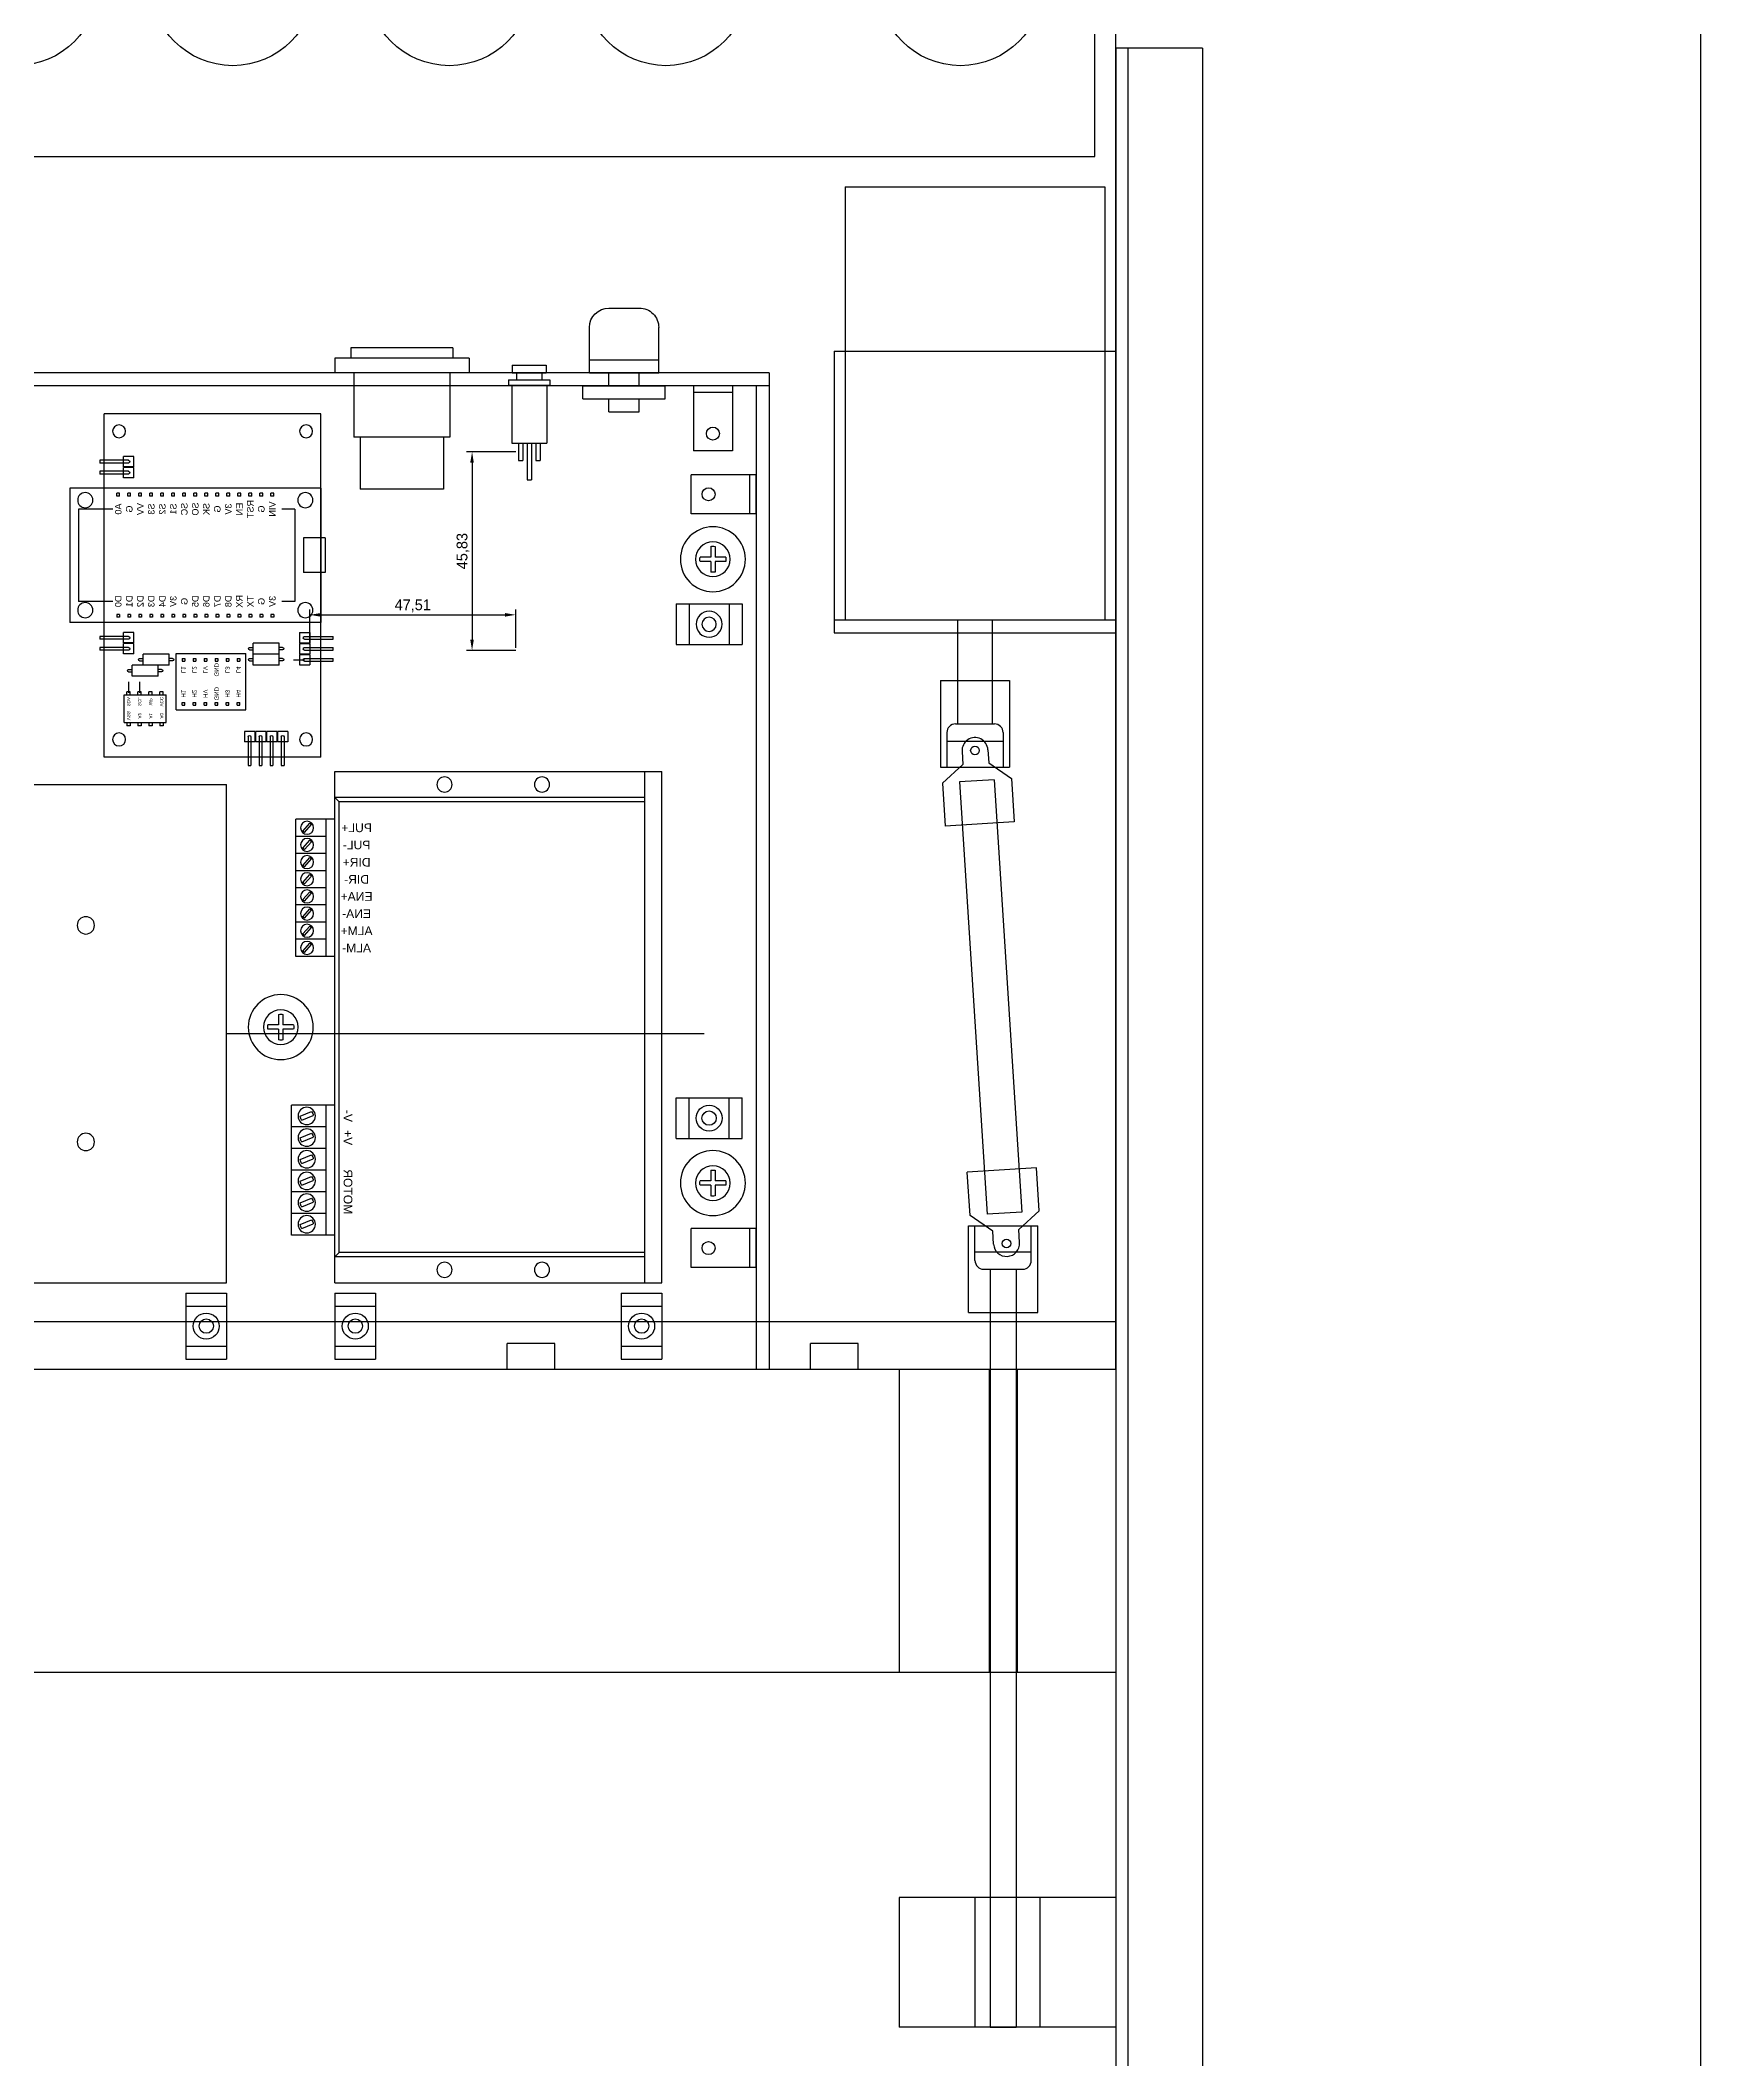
# Model space of a CAD drawing. Header units: millimetres. Extents: x 568 to 6362, y 128 to 4828.
# Drawn here: x 4300.9 to 4684.2, y 3986.5 to 4452.6 of the extents above; entities that cross this region are included whole.
import ezdxf

# ---------------------------------------------------------------- set-up
doc = ezdxf.new("R2010")
doc.units = ezdxf.units.MM
doc.dimstyles.new('ISO-25', dxfattribs={"dimtxt": 2.5, "dimasz": 2.5, "dimexe": 1.25, "dimexo": 0.625, "dimtad": 1, "dimtxsty": 'Standard', "dimcen": 2.5, "dimadec": 0, "dimazin": 0, "dimtfac": 1, "dimtmove": 0, "dimatfit": 3, "dimfxl": 1, "dimarcsym": 0})

# ---------------------------------------------------------------- blocks, each defined once
blk = doc.blocks.new('Z$W@#5705')
at = {"color": 191}
for p, q in [((0, 0), (0, 50)), ((0, 50), (30, 50)), ((30, 0), (30, 50)), ((0, 32.5), (30, 32.5)), ((0, 17.5), (30, 17.5)), ((0, 0), (30, 0))]:
    blk.add_line(p, q, dxfattribs=at)
blk = doc.blocks.new('Z$W@#4827')
at = {"color": 102}
for p, q in [((0, 115), (0, 0)), ((0, 115), (215, 115)), ((215, 115), (215, 0)), ((2, 79), (2, 87)), ((2, 87), (12, 87)), ((6.5, 83.5), (6.5, 85.45)), ((7.5, 83.5), (7.5, 85.45)), ((12, 79), (12, 87)), ((13, 60), (13, 87)), ((13, 87), (14, 87)), ((14, 60), (14, 87)), ((4.55, 83.5), (6.5, 83.5)), ((4.55, 82.5), (6.5, 82.5)), ((6.5, 80.55), (6.5, 82.5)), ((7.5, 83.5), (9.45, 83.5)), ((7.5, 80.55), (7.5, 82.5)), ((7.5, 82.5), (9.45, 82.5)), ((2, 79), (12, 79)), ((2, 69.5), (2, 77.5)), ((2, 77.5), (12, 77.5)), ((6.5, 74), (6.5, 75.95)), ((7.5, 74), (7.5, 75.95)), ((12, 69.5), (12, 77.5)), ((4.55, 74), (6.5, 74)), ((4.55, 73), (6.5, 73)), ((6.5, 71.05), (6.5, 73)), ((7.5, 74), (9.45, 74)), ((7.5, 71.05), (7.5, 73)), ((7.5, 73), (9.45, 73)), ((2, 69.5), (12, 69.5)), ((2, 60), (2, 68)), ((2, 68), (12, 68)), ((6.5, 64.5), (6.5, 66.45)), ((7.5, 64.5), (7.5, 66.45)), ((12, 60), (12, 68)), ((4.55, 64.5), (6.5, 64.5)), ((4.55, 63.5), (6.5, 63.5)), ((6.5, 61.55), (6.5, 63.5)), ((7.5, 64.5), (9.45, 64.5)), ((7.5, 61.55), (7.5, 63.5)), ((7.5, 63.5), (9.45, 63.5)), ((2, 60), (12, 60)), ((2, 50.5), (2, 58.5)), ((2, 58.5), (12, 58.5)), ((6.5, 55), (6.5, 56.95)), ((7.5, 55), (7.5, 56.95)), ((12, 50.5), (12, 58.5)), ((13, 60), (14, 60)), ((13, 31.5), (13, 58.5)), ((13, 58.5), (14, 58.5)), ((14, 31.5), (14, 58.5)), ((4.55, 55), (6.5, 55)), ((4.55, 54), (6.5, 54)), ((6.5, 52.05), (6.5, 54)), ((7.5, 55), (9.45, 55)), ((7.5, 52.05), (7.5, 54)), ((7.5, 54), (9.45, 54)), ((2, 50.5), (12, 50.5)), ((2, 41), (2, 49)), ((2, 49), (12, 49)), ((6.5, 45.5), (6.5, 47.45)), ((7.5, 45.5), (7.5, 47.45)), ((12, 41), (12, 49)), ((4.55, 45.5), (6.5, 45.5)), ((4.55, 44.5), (6.5, 44.5)), ((6.5, 42.55), (6.5, 44.5)), ((7.5, 45.5), (9.45, 45.5)), ((7.5, 42.55), (7.5, 44.5)), ((7.5, 44.5), (9.45, 44.5)), ((2, 41), (12, 41)), ((2, 31.5), (2, 39.5)), ((2, 39.5), (12, 39.5)), ((6.5, 36), (6.5, 37.95)), ((7.5, 36), (7.5, 37.95)), ((12, 31.5), (12, 39.5)), ((4.55, 36), (6.5, 36)), ((4.55, 35), (6.5, 35)), ((6.5, 33.05), (6.5, 35)), ((7.5, 36), (9.45, 36)), ((7.5, 33.05), (7.5, 35)), ((7.5, 35), (9.45, 35)), ((2, 31.5), (12, 31.5)), ((2, 22), (2, 30)), ((2, 30), (12, 30)), ((6.5, 26.5), (6.5, 28.45)), ((7.5, 26.5), (7.5, 28.45)), ((12, 22), (12, 30)), ((13, 31.5), (14, 31.5)), ((13, 22), (13, 30)), ((13, 30), (14, 30)), ((14, 22), (14, 30)), ((4.55, 26.5), (6.5, 26.5)), ((4.55, 25.5), (6.5, 25.5)), ((6.5, 23.55), (6.5, 25.5)), ((7.5, 26.5), (9.45, 26.5)), ((7.5, 23.55), (7.5, 25.5)), ((7.5, 25.5), (9.45, 25.5)), ((2, 22), (12, 22)), ((2, 12.5), (2, 20.5)), ((2, 20.5), (12, 20.5)), ((6.5, 17), (6.5, 18.95)), ((7.5, 17), (7.5, 18.95)), ((12, 12.5), (12, 20.5)), ((13, 22), (14, 22)), ((13, 12.5), (13, 20.5)), ((13, 20.5), (14, 20.5)), ((14, 12.5), (14, 20.5)), ((4.55, 17), (6.5, 17)), ((4.55, 16), (6.5, 16)), ((6.5, 14.05), (6.5, 16)), ((7.5, 17), (9.45, 17)), ((7.5, 14.05), (7.5, 16)), ((7.5, 16), (9.45, 16)), ((2, 12.5), (12, 12.5)), ((2, 3), (2, 11)), ((2, 11), (12, 11)), ((6.5, 7.5), (6.5, 9.45)), ((7.5, 7.5), (7.5, 9.45)), ((12, 3), (12, 11)), ((13, 12.5), (14, 12.5)), ((13, 3), (13, 11)), ((13, 11), (14, 11)), ((14, 3), (14, 11)), ((4.55, 7.5), (6.5, 7.5)), ((4.55, 6.5), (6.5, 6.5)), ((6.5, 4.55), (6.5, 6.5)), ((7.5, 7.5), (9.45, 7.5)), ((7.5, 4.55), (7.5, 6.5)), ((7.5, 6.5), (9.45, 6.5)), ((0, 0), (215, 0)), ((2, 3), (12, 3)), ((13, 3), (14, 3))]:
    blk.add_line(p, q, dxfattribs=at)
for centre, radius in [((7, 83), 3), ((32.5, 82.5), 2), ((182.5, 82.5), 2), ((7, 73.5), 3), ((7, 64), 3), ((7, 54.5), 3), ((7, 45), 3), ((7, 35.5), 3), ((32.5, 32.5), 2), ((182.5, 32.5), 2), ((7, 26), 3), ((7, 16.5), 3), ((7, 7), 3)]:
    blk.add_circle(centre, radius, dxfattribs=at)
for centre, start, end in [((7, 83), 78.463, 101.537), ((7, 83), 168.463, 191.537), ((7, 83), 258.463, 281.537), ((7, 83), 348.463, 11.537), ((7, 73.5), 78.463, 101.537), ((7, 73.5), 168.463, 191.537), ((7, 73.5), 258.463, 281.537), ((7, 73.5), 348.463, 11.537), ((7, 64), 78.463, 101.537), ((7, 64), 168.463, 191.537), ((7, 64), 258.463, 281.537), ((7, 64), 348.463, 11.537), ((7, 54.5), 78.463, 101.537), ((7, 54.5), 168.463, 191.537), ((7, 54.5), 258.463, 281.537), ((7, 54.5), 348.463, 11.537), ((7, 45), 78.463, 101.537), ((7, 45), 168.463, 191.537), ((7, 45), 258.463, 281.537), ((7, 45), 348.463, 11.537), ((7, 35.5), 78.463, 101.537), ((7, 35.5), 168.463, 191.537), ((7, 35.5), 258.463, 281.537), ((7, 35.5), 348.463, 11.537), ((7, 26), 78.463, 101.537), ((7, 26), 168.463, 191.537), ((7, 26), 258.463, 281.537), ((7, 26), 348.463, 11.537), ((7, 16.5), 78.463, 101.537), ((7, 16.5), 168.463, 191.537), ((7, 16.5), 258.463, 281.537), ((7, 16.5), 348.463, 11.537), ((7, 7), 78.463, 101.537), ((7, 7), 168.463, 191.537), ((7, 7), 348.463, 11.537), ((7, 7), 258.463, 281.537)]:
    blk.add_arc(centre, 2.5, start, end, dxfattribs=at)
at = {"color": 102, "char_height": 2.5, "attachment_point": 5}
for s, insert, width in [('{\\fArial|b0|i0|c238|p0;48V}', (18.87, 73.5), 9.7468), ('{\\fArial|b0|i0|c238|p0;GND}', (18.87, 45), 9.7468), ('{\\fArial|b0|i0|c238|p0;PE}', (17.68, 26), 7.3506), ('{\\fArial|b0|i0|c238|p0;N}', (17.68, 16.5), 7.3506), ('{\\fArial|b0|i0|c238|p0;L}', (17.68, 7), 7.3506)]:
    blk.add_mtext(s, dxfattribs=dict(at, insert=insert, width=width))
blk = doc.blocks.new('Z$W@#5436')
at = {"color": 221}
for p, q in [((0, 85.5), (118, 85.5)), ((0, 10), (0, 85.5)), ((118, 10), (118, 85.5)), ((0, 81.5), (118, 81.5)), ((6, 81.5), (6, 10)), ((7, 81.5), (7, 11)), ((111, 81.5), (111, 11)), ((112, 81.5), (112, 10)), ((0, 10), (118, 10)), ((6, 10), (7, 11)), ((7, 11), (111, 11)), ((11, 10), (11, 0)), ((41, 10), (41, 0)), ((75.32, 10), (75.32, 1)), ((107, 10), (107, 1)), ((112, 10), (111, 11)), ((11, 8), (41, 8)), ((12.5, 2.38), (13.58, 5)), ((16, 8), (16, 0)), ((17.5, 2.38), (18.58, 5)), ((21, 8), (21, 0)), ((22.5, 2.38), (23.58, 5)), ((26, 8), (26, 0)), ((27.5, 2.38), (28.58, 5)), ((31, 8), (31, 0)), ((32.5, 2.38), (33.58, 5)), ((36, 8), (36, 0)), ((37.5, 2.38), (38.58, 5)), ((75.32, 8), (107, 8)), ((79.28, 8), (79.28, 1)), ((83.24, 8), (83.24, 1)), ((87.2, 8), (87.2, 1)), ((91.16, 8), (91.16, 1)), ((95.12, 8), (95.12, 1)), ((99.08, 8), (99.08, 1)), ((103.04, 8), (103.04, 1)), ((11, 0), (41, 0)), ((13.42, 2), (14.5, 4.62)), ((18.42, 2), (19.5, 4.62)), ((23.42, 2), (24.5, 4.62)), ((28.42, 2), (29.5, 4.62)), ((33.42, 2), (34.5, 4.62)), ((38.42, 2), (39.5, 4.62)), ((75.32, 1), (107, 1)), ((76.22, 2.96), (78.05, 4.58)), ((76.55, 2.58), (78.38, 4.21)), ((80.18, 2.96), (82.01, 4.58)), ((80.51, 2.58), (82.34, 4.21)), ((84.14, 2.96), (85.97, 4.58)), ((84.47, 2.58), (86.3, 4.21)), ((88.1, 2.96), (89.93, 4.58)), ((88.43, 2.58), (90.26, 4.21)), ((92.06, 2.96), (93.89, 4.58)), ((92.39, 2.58), (94.22, 4.21)), ((96.02, 2.96), (97.85, 4.58)), ((96.35, 2.58), (98.18, 4.21)), ((99.98, 2.96), (101.81, 4.58)), ((100.31, 2.58), (102.14, 4.21)), ((103.94, 2.96), (105.77, 4.58)), ((104.27, 2.58), (106.1, 4.21))]:
    blk.add_line(p, q, dxfattribs=at)
for centre, radius in [((3, 57.8), 1.75), ((115, 57.8), 1.75), ((3, 35.3), 1.75), ((115, 35.3), 1.75), ((13.5, 3.5), 2), ((18.5, 3.5), 2), ((23.5, 3.5), 2), ((28.5, 3.5), 2), ((33.5, 3.5), 2), ((38.5, 3.5), 2), ((77.3, 3.58), 1.5), ((81.26, 3.58), 1.5), ((85.22, 3.58), 1.5), ((89.18, 3.58), 1.5), ((93.14, 3.58), 1.5), ((97.1, 3.58), 1.5), ((101.06, 3.58), 1.5), ((105.02, 3.58), 1.5)]:
    blk.add_circle(centre, radius, dxfattribs=at)
for centre, radius, start, end in [((13.5, 3.5), 1.5, 48.033, 86.9754), ((18.5, 3.5), 1.5, 48.033, 86.9754), ((23.5, 3.5), 1.5, 48.033, 86.9754), ((28.5, 3.5), 1.5, 48.033, 86.9754), ((33.5, 3.5), 1.5, 48.033, 86.9754), ((38.5, 3.5), 1.5, 48.033, 86.9754), ((13.5, 3.5), 1.5, 228.033, 266.9754), ((18.5, 3.5), 1.5, 228.033, 266.9754), ((23.5, 3.5), 1.5, 228.033, 266.9754), ((28.5, 3.5), 1.5, 228.033, 266.9754), ((33.5, 3.5), 1.5, 228.033, 266.9754), ((38.5, 3.5), 1.5, 228.033, 266.9754), ((77.3, 3.58), 1.25, 210.1312, 233.2051), ((77.3, 3.58), 1.25, 30.1312, 53.2051), ((81.26, 3.58), 1.25, 210.1312, 233.2051), ((81.26, 3.58), 1.25, 30.1312, 53.2051), ((85.22, 3.58), 1.25, 210.1312, 233.2051), ((85.22, 3.58), 1.25, 30.1312, 53.2051), ((89.18, 3.58), 1.25, 210.1312, 233.2051), ((89.18, 3.58), 1.25, 30.1312, 53.2051), ((93.14, 3.58), 1.25, 210.1312, 233.2051), ((93.14, 3.58), 1.25, 30.1312, 53.2051), ((97.1, 3.58), 1.25, 210.1312, 233.2051), ((97.1, 3.58), 1.25, 30.1312, 53.2051), ((101.06, 3.58), 1.25, 210.1312, 233.2051), ((101.06, 3.58), 1.25, 30.1312, 53.2051), ((105.02, 3.58), 1.25, 210.1312, 233.2051), ((105.02, 3.58), 1.25, 30.1312, 53.2051)]:
    blk.add_arc(centre, radius, start, end, dxfattribs=at)
at = {"color": 221, "char_height": 2, "width": 8, "attachment_point": 5, "rotation": 270}
for s, insert in [('{\\fArial|b0|i0|c238|p0;ALM+}', (81.24, 15)), ('{\\fArial|b0|i0|c238|p0;ALM-}', (77.28, 15)), ('{\\fArial|b0|i0|c238|p0;ENA-}', (85.2, 15)), ('{\\fArial|b0|i0|c238|p0;ENA+}', (89.16, 15)), ('{\\fArial|b0|i0|c238|p0;DIR-}', (93.12, 15)), ('{\\fArial|b0|i0|c238|p0;DIR+}', (97.08, 15)), ('{\\fArial|b0|i0|c238|p0;PUL-}', (101.04, 15)), ('{\\fArial|b0|i0|c238|p0;PUL+}', (105, 15))]:
    blk.add_mtext(s, dxfattribs=dict(at, insert=insert))
at = {"color": 221, "char_height": 2, "attachment_point": 5}
for s, insert, width in [('{\\fArial|b0|i0|c238|p0;MOTOR}', (21, 13), 20), ('{\\fArial|b0|i0|c238|p0;V+}', (33.5, 13), 5), ('{\\fArial|b0|i0|c238|p0;V-}', (38.5, 13), 5)]:
    blk.add_mtext(s, dxfattribs=dict(at, insert=insert, width=width))
blk = doc.blocks.new('Z$W@#153')
at = {"color": 52}
for p, q in [((0, 0), (0, 80)), ((0, 80), (480, 80)), ((480, 0), (480, 80)), ((0, 0), (480, 0))]:
    blk.add_line(p, q, dxfattribs=at)
for centre, radius in [((31, 40), 19), ((81, 40), 19), ((131, 40), 19), ((181, 40), 19), ((231, 40), 19), ((281, 40), 19), ((331, 40), 19), ((381, 40), 19), ((449, 40), 19), ((24.28, 46.72), 2), ((37.72, 46.72), 2), ((74.28, 46.72), 2), ((87.72, 46.72), 2), ((124.28, 46.72), 2), ((137.72, 46.72), 2), ((174.28, 46.72), 2), ((187.72, 46.72), 2), ((224.28, 46.72), 2), ((237.72, 46.72), 2), ((274.28, 46.72), 2), ((287.72, 46.72), 2), ((324.28, 46.72), 2), ((337.72, 46.72), 2), ((374.28, 46.72), 2), ((387.72, 46.72), 2), ((24.28, 33.28), 2), ((74.28, 33.28), 2), ((124.28, 33.28), 2), ((174.28, 33.28), 2), ((224.28, 33.28), 2), ((274.28, 33.28), 2), ((324.28, 33.28), 2), ((374.28, 33.28), 2)]:
    blk.add_circle(centre, radius, dxfattribs=at)
blk = doc.blocks.new('Z$W@#18716')
at = {"color": 161}
for p, q in [((2.4, 31), (5.8, 31)), ((2.4, 0), (2.4, 31)), ((5.8, 0), (5.8, 31)), ((0, 3.75), (0, 27.25)), ((0, 27.25), (2.4, 27.25)), ((5.8, 26.6), (20.6, 26.6)), ((20.6, 4.4), (20.6, 26.6)), ((20.6, 25.1), (32.6, 25.1)), ((32.6, 5.9), (32.6, 25.1)), ((20.6, 5.9), (32.6, 5.9)), ((0, 3.75), (2.4, 3.75)), ((2.4, 0), (5.8, 0)), ((5.8, 4.4), (20.6, 4.4))]:
    blk.add_line(p, q, dxfattribs=at)
blk = doc.blocks.new('Z$W@#19718')
at = {"color": 221}
for p, q in [((21, 19), (18, 19)), ((18, 19), (18, 0)), ((21, 19), (21, 0)), ((15, 17.5), (4.5, 17.5)), ((12, 17.5), (12, 1.5)), ((15, 17.5), (15, 1.5)), ((0, 13), (0, 6)), ((18, 13), (15, 13)), ((24, 13), (21, 13)), ((24, 13), (24, 6)), ((18, 6), (15, 6)), ((24, 6), (21, 6)), ((15, 1.5), (4.5, 1.5)), ((21, 0), (18, 0))]:
    blk.add_line(p, q, dxfattribs=at)
for centre, start, end in [((4.5, 13), 90, 180), ((4.5, 6), 180, 270)]:
    blk.add_arc(centre, 4.5, start, end, dxfattribs=at)
blk = doc.blocks.new('Z$W@#6334')
at = {"color": 221}
for p, q in [((8.65, 26.5), (0.85, 26.5)), ((0.85, 26.5), (0.85, 24.7)), ((8.65, 24.7), (0.85, 24.7)), ((1.85, 24.7), (1.85, 23.1)), ((7.65, 24.7), (7.65, 23.1)), ((8.65, 26.5), (8.65, 24.7)), ((0, 23.1), (0, 21.9)), ((9.5, 23.1), (0, 23.1)), ((9.5, 21.9), (0, 21.9)), ((0.7, 21.9), (0.7, 8.5)), ((8.8, 21.9), (8.8, 8.5)), ((9.5, 23.1), (9.5, 21.9)), ((8.8, 8.5), (0.7, 8.5)), ((2.25, 8.5), (2.25, 4.5)), ((3.25, 8.5), (3.25, 4.5)), ((4.25, 8.5), (4.25, 0)), ((5.25, 8.5), (5.25, 0)), ((6.25, 8.5), (6.25, 4.5)), ((7.25, 8.5), (7.25, 4.5)), ((3.25, 4.5), (2.25, 4.5)), ((5.25, 0), (4.25, 0)), ((7.25, 4.5), (6.25, 4.5))]:
    blk.add_line(p, q, dxfattribs=at)
blk = doc.blocks.new('Z$W@#41')
at = {"color": 53}
for p, q in [((0, 0), (0, 9.4)), ((0, 9.4), (15.2, 9.4)), ((3, 0), (3, 9.4)), ((12.2, 0), (12.2, 9.4)), ((15.2, 0), (15.2, 9.4)), ((0, 0), (15.2, 0))]:
    blk.add_line(p, q, dxfattribs=at)
for radius in [3, 1.65]:
    blk.add_circle((7.6, 4.7), radius, dxfattribs=at)
blk = doc.blocks.new('Z$W@#32757')
at = {"color": 161}
for p, q in [((7, 8), (7, 10.46)), ((8, 8), (8, 10.46)), ((4.54, 8), (7, 8)), ((4.54, 7), (7, 7)), ((7, 4.54), (7, 7)), ((8, 8), (10.46, 8)), ((8, 4.54), (8, 7)), ((8, 7), (10.46, 7))]:
    blk.add_line(p, q, dxfattribs=at)
for radius in [7.5, 4]:
    blk.add_circle((7.5, 7.5), radius, dxfattribs=at)
for start, end in [(80.4059, 99.5941), (170.4059, 189.5941), (350.4059, 9.5941), (260.4059, 279.5941)]:
    blk.add_arc((7.5, 7.5), 3, start, end, dxfattribs=at)
blk = doc.blocks.new('Z$W@#21726')
at = {"color": 30}
for p, q in [((0, 1), (0, 59)), ((0, 59), (31, 59)), ((4.845, 57), (26.155, 57)), ((4.845, 49), (4.845, 57)), ((26.155, 49), (26.155, 57)), ((31, 1), (31, 59)), ((1.845, 48.095), (1.215, 48.095)), ((1.215, 47.465), (1.215, 48.095)), ((1.845, 47.465), (1.215, 47.465)), ((1.845, 47.465), (1.845, 48.095)), ((29.155, 47.465), (29.155, 48.095)), ((29.155, 48.095), (29.785, 48.095)), ((29.155, 47.465), (29.785, 47.465)), ((29.785, 47.465), (29.785, 48.095)), ((1.845, 45.555), (1.215, 45.555)), ((1.215, 44.925), (1.215, 45.555)), ((1.845, 44.925), (1.215, 44.925)), ((1.845, 43.015), (1.215, 43.015)), ((1.215, 42.385), (1.215, 43.015)), ((1.845, 42.385), (1.215, 42.385)), ((1.845, 44.925), (1.845, 45.555)), ((1.845, 42.385), (1.845, 43.015)), ((29.155, 44.925), (29.155, 45.555)), ((29.155, 45.555), (29.785, 45.555)), ((29.155, 44.925), (29.785, 44.925)), ((29.155, 42.385), (29.155, 43.015)), ((29.155, 43.015), (29.785, 43.015)), ((29.155, 42.385), (29.785, 42.385)), ((29.785, 44.925), (29.785, 45.555)), ((29.785, 42.385), (29.785, 43.015)), ((1.845, 40.475), (1.215, 40.475)), ((1.215, 39.845), (1.215, 40.475)), ((1.845, 39.845), (1.215, 39.845)), ((1.845, 37.935), (1.215, 37.935)), ((1.215, 37.305), (1.215, 37.935)), ((1.845, 37.305), (1.215, 37.305)), ((1.845, 39.845), (1.845, 40.475)), ((1.845, 37.305), (1.845, 37.935)), ((29.155, 39.845), (29.155, 40.475)), ((29.155, 40.475), (29.785, 40.475)), ((29.155, 39.845), (29.785, 39.845)), ((29.155, 37.305), (29.155, 37.935)), ((29.155, 37.935), (29.785, 37.935)), ((29.155, 37.305), (29.785, 37.305)), ((29.785, 39.845), (29.785, 40.475)), ((29.785, 37.305), (29.785, 37.935)), ((1.845, 35.395), (1.215, 35.395)), ((1.215, 34.765), (1.215, 35.395)), ((1.845, 34.765), (1.215, 34.765)), ((1.845, 32.855), (1.215, 32.855)), ((1.215, 32.225), (1.215, 32.855)), ((1.845, 34.765), (1.845, 35.395)), ((1.845, 32.225), (1.845, 32.855)), ((29.155, 34.765), (29.155, 35.395)), ((29.155, 35.395), (29.785, 35.395)), ((29.155, 34.765), (29.785, 34.765)), ((29.155, 32.225), (29.155, 32.855)), ((29.155, 32.855), (29.785, 32.855)), ((29.785, 34.765), (29.785, 35.395)), ((29.785, 32.225), (29.785, 32.855)), ((1.845, 32.225), (1.215, 32.225)), ((1.845, 30.315), (1.215, 30.315)), ((1.215, 29.685), (1.215, 30.315)), ((1.845, 29.685), (1.215, 29.685)), ((1.845, 29.685), (1.845, 30.315)), ((29.155, 32.225), (29.785, 32.225)), ((29.155, 29.685), (29.155, 30.315)), ((29.155, 30.315), (29.785, 30.315)), ((29.155, 29.685), (29.785, 29.685)), ((29.785, 29.685), (29.785, 30.315)), ((1.845, 27.775), (1.215, 27.775)), ((1.215, 27.145), (1.215, 27.775)), ((1.845, 27.145), (1.215, 27.145)), ((1.845, 25.235), (1.215, 25.235)), ((1.215, 24.605), (1.215, 25.235)), ((1.845, 24.605), (1.215, 24.605)), ((1.845, 27.145), (1.845, 27.775)), ((1.845, 24.605), (1.845, 25.235)), ((29.155, 27.145), (29.155, 27.775)), ((29.155, 27.775), (29.785, 27.775)), ((29.155, 27.145), (29.785, 27.145)), ((29.155, 24.605), (29.155, 25.235)), ((29.155, 25.235), (29.785, 25.235)), ((29.155, 24.605), (29.785, 24.605)), ((29.785, 27.145), (29.785, 27.775)), ((29.785, 24.605), (29.785, 25.235)), ((1.845, 22.695), (1.215, 22.695)), ((1.215, 22.065), (1.215, 22.695)), ((1.845, 22.065), (1.215, 22.065)), ((1.845, 20.155), (1.215, 20.155)), ((1.215, 19.525), (1.215, 20.155)), ((1.845, 19.525), (1.215, 19.525)), ((1.845, 22.065), (1.845, 22.695)), ((1.845, 19.525), (1.845, 20.155)), ((29.155, 22.065), (29.155, 22.695)), ((29.155, 22.695), (29.785, 22.695)), ((29.155, 22.065), (29.785, 22.065)), ((29.155, 19.525), (29.155, 20.155)), ((29.155, 20.155), (29.785, 20.155)), ((29.155, 19.525), (29.785, 19.525)), ((29.785, 22.065), (29.785, 22.695)), ((29.785, 19.525), (29.785, 20.155)), ((1.845, 17.615), (1.215, 17.615)), ((1.215, 16.985), (1.215, 17.615)), ((1.845, 16.985), (1.215, 16.985)), ((1.845, 15.075), (1.215, 15.075)), ((1.215, 14.445), (1.215, 15.075)), ((1.845, 14.445), (1.215, 14.445)), ((1.845, 16.985), (1.845, 17.615)), ((1.845, 14.445), (1.845, 15.075)), ((29.155, 16.985), (29.155, 17.615)), ((29.155, 17.615), (29.785, 17.615)), ((29.155, 16.985), (29.785, 16.985)), ((29.155, 14.445), (29.155, 15.075)), ((29.155, 15.075), (29.785, 15.075)), ((29.155, 14.445), (29.785, 14.445)), ((29.785, 16.985), (29.785, 17.615)), ((29.785, 14.445), (29.785, 15.075)), ((1.845, 12.535), (1.215, 12.535)), ((1.215, 11.905), (1.215, 12.535)), ((1.845, 11.905), (1.215, 11.905)), ((1.845, 11.905), (1.845, 12.535)), ((4.845, 7), (4.845, 10)), ((26.155, 7), (26.155, 10)), ((29.155, 11.905), (29.155, 12.535)), ((29.155, 12.535), (29.785, 12.535)), ((29.155, 11.905), (29.785, 11.905)), ((29.785, 11.905), (29.785, 12.535)), ((4.845, 7), (26.155, 7)), ((11.5, 0), (11.5, 5)), ((11.5, 5), (19.5, 5)), ((19.5, 0), (19.5, 5)), ((0, 1), (31, 1)), ((11.5, 0), (19.5, 0))]:
    blk.add_line(p, q, dxfattribs=at)
for centre in [(2.8, 55.4), (28.2, 55.4), (2.8, 4.6), (28.2, 4.6)]:
    blk.add_circle(centre, 1.75, dxfattribs=at)
at = {"color": 30, "char_height": 1.5, "width": 6, "attachment_point": 5}
for s, insert in [('{\\fArial|b0|i0|c238|p0;A0}', (4.845, 47.78)), ('{\\fArial|b0|i0|c238|p0;D0}', (26.155, 47.78)), ('{\\fArial|b0|i0|c238|p0;VV}', (4.845, 42.7)), ('{\\fArial|b0|i0|c238|p0;G}', (4.845, 45.24)), ('{\\fArial|b0|i0|c238|p0;D1}', (26.155, 45.24)), ('{\\fArial|b0|i0|c238|p0;D2}', (26.155, 42.7)), ('{\\fArial|b0|i0|c238|p0;S3}', (4.845, 40.16)), ('{\\fArial|b0|i0|c238|p0;S2}', (4.845, 37.62)), ('{\\fArial|b0|i0|c238|p0;D3}', (26.155, 40.16)), ('{\\fArial|b0|i0|c238|p0;D4}', (26.155, 37.62)), ('{\\fArial|b0|i0|c238|p0;SC}', (4.845, 32.54)), ('{\\fArial|b0|i0|c238|p0;S1}', (4.845, 35.08)), ('{\\fArial|b0|i0|c238|p0;3V}', (26.155, 35.08)), ('{\\fArial|b0|i0|c238|p0;G}', (26.155, 32.54)), ('{\\fArial|b0|i0|c238|p0;SO}', (4.845, 30)), ('{\\fArial|b0|i0|c238|p0;SK}', (4.845, 27.46)), ('{\\fArial|b0|i0|c238|p0;D5}', (26.155, 30)), ('{\\fArial|b0|i0|c238|p0;D6}', (26.155, 27.46)), ('{\\fArial|b0|i0|c238|p0;G}', (4.845, 24.92)), ('{\\fArial|b0|i0|c238|p0;D7}', (26.155, 24.92)), ('{\\fArial|b0|i0|c238|p0;EN}', (4.845, 19.84)), ('{\\fArial|b0|i0|c238|p0;3V}', (4.845, 22.38)), ('{\\fArial|b0|i0|c238|p0;RX}', (26.155, 19.84)), ('{\\fArial|b0|i0|c238|p0;D8}', (26.155, 22.38)), ('{\\fArial|b0|i0|c238|p0;RST}', (4.845, 17.3)), ('{\\fArial|b0|i0|c238|p0;G}', (4.845, 14.76)), ('{\\fArial|b0|i0|c238|p0;TX}', (26.155, 17.3)), ('{\\fArial|b0|i0|c238|p0;G}', (26.155, 14.76)), ('{\\fArial|b0|i0|c238|p0;VIN}', (4.845, 12.22)), ('{\\fArial|b0|i0|c238|p0;3V}', (26.155, 12.22))]:
    blk.add_mtext(s, dxfattribs=dict(at, insert=insert))
blk = doc.blocks.new('Z$W@#11942')
at = {"color": 40}
for p, q in [((0, 0), (0, 16.1)), ((0, 16.1), (13, 16.1)), ((1.105, 14.085), (1.105, 14.715)), ((1.105, 14.715), (1.735, 14.715)), ((1.105, 14.085), (1.735, 14.085)), ((1.735, 14.085), (1.735, 14.715)), ((11.895, 14.715), (11.265, 14.715)), ((11.265, 14.085), (11.265, 14.715)), ((11.895, 14.085), (11.265, 14.085)), ((11.895, 14.085), (11.895, 14.715)), ((13, 0), (13, 16.1)), ((1.105, 11.545), (1.105, 12.175)), ((1.105, 12.175), (1.735, 12.175)), ((1.105, 11.545), (1.735, 11.545)), ((1.105, 9.005), (1.105, 9.635)), ((1.105, 9.635), (1.735, 9.635)), ((1.735, 11.545), (1.735, 12.175)), ((1.735, 9.005), (1.735, 9.635)), ((11.895, 12.175), (11.265, 12.175)), ((11.265, 11.545), (11.265, 12.175)), ((11.895, 11.545), (11.265, 11.545)), ((11.895, 9.635), (11.265, 9.635)), ((11.265, 9.005), (11.265, 9.635)), ((11.895, 11.545), (11.895, 12.175)), ((11.895, 9.005), (11.895, 9.635)), ((1.105, 9.005), (1.735, 9.005)), ((1.105, 6.465), (1.105, 7.095)), ((1.105, 7.095), (1.735, 7.095)), ((1.105, 6.465), (1.735, 6.465)), ((1.735, 6.465), (1.735, 7.095)), ((11.895, 9.005), (11.265, 9.005)), ((11.895, 7.095), (11.265, 7.095)), ((11.265, 6.465), (11.265, 7.095)), ((11.895, 6.465), (11.265, 6.465)), ((11.895, 6.465), (11.895, 7.095)), ((0, 0), (13, 0)), ((1.105, 3.925), (1.105, 4.555)), ((1.105, 4.555), (1.735, 4.555)), ((1.105, 3.925), (1.735, 3.925)), ((1.105, 1.385), (1.105, 2.015)), ((1.105, 2.015), (1.735, 2.015)), ((1.105, 1.385), (1.735, 1.385)), ((1.735, 3.925), (1.735, 4.555)), ((1.735, 1.385), (1.735, 2.015)), ((11.895, 4.555), (11.265, 4.555)), ((11.265, 3.925), (11.265, 4.555)), ((11.895, 3.925), (11.265, 3.925)), ((11.895, 2.015), (11.265, 2.015)), ((11.265, 1.385), (11.265, 2.015)), ((11.895, 1.385), (11.265, 1.385)), ((11.895, 3.925), (11.895, 4.555)), ((11.895, 1.385), (11.895, 2.015))]:
    blk.add_line(p, q, dxfattribs=at)
at = {"color": 40, "char_height": 1, "width": 4, "attachment_point": 5}
for s, insert in [('{\\fArial|b0|i0|c238|p0;H4}', (3.735, 14.4)), ('{\\fArial|b0|i0|c238|p0;L4}', (9.265, 14.4)), ('{\\fArial|b0|i0|c238|p0;GND}', (3.735, 9.32)), ('{\\fArial|b0|i0|c238|p0;H3}', (3.735, 11.86)), ('{\\fArial|b0|i0|c238|p0;GND}', (9.265, 9.32)), ('{\\fArial|b0|i0|c238|p0;L3}', (9.265, 11.86)), ('{\\fArial|b0|i0|c238|p0;HV}', (3.735, 6.78)), ('{\\fArial|b0|i0|c238|p0;H2}', (3.735, 4.24)), ('{\\fArial|b0|i0|c238|p0;LV}', (9.265, 6.78)), ('{\\fArial|b0|i0|c238|p0;L2}', (9.265, 4.24)), ('{\\fArial|b0|i0|c238|p0;H1}', (3.735, 1.7)), ('{\\fArial|b0|i0|c238|p0;L1}', (9.265, 1.7))]:
    blk.add_mtext(s, dxfattribs=dict(at, insert=insert))
blk = doc.blocks.new('Z$W@#2995')
at = {"color": 52}
for p, q in [((0.735, 0), (0.735, 9.66)), ((0.735, 9.66), (7.135, 9.66)), ((7.135, 0), (7.135, 9.66)), ((0, 9.015), (0, 8.265)), ((0.735, 9.015), (0, 9.015)), ((0.735, 8.265), (0, 8.265)), ((0, 6.475), (0, 5.725)), ((0.735, 6.475), (0, 6.475)), ((0.735, 5.725), (0, 5.725)), ((7.135, 9.015), (7.87, 9.015)), ((7.135, 8.265), (7.87, 8.265)), ((7.135, 6.475), (7.87, 6.475)), ((7.135, 5.725), (7.87, 5.725)), ((7.87, 9.015), (7.87, 8.265)), ((7.87, 6.475), (7.87, 5.725)), ((0, 3.935), (0, 3.185)), ((0.735, 3.935), (0, 3.935)), ((0.735, 3.185), (0, 3.185)), ((0, 1.395), (0, 0.645)), ((0.735, 1.395), (0, 1.395)), ((0.735, 0.645), (0, 0.645)), ((0.735, 0), (7.135, 0)), ((7.135, 3.935), (7.87, 3.935)), ((7.135, 3.185), (7.87, 3.185)), ((7.135, 1.395), (7.87, 1.395)), ((7.135, 0.645), (7.87, 0.645)), ((7.87, 3.935), (7.87, 3.185)), ((7.87, 1.395), (7.87, 0.645))]:
    blk.add_line(p, q, dxfattribs=at)
at = {"color": 52, "char_height": 0.75, "width": 3.2525, "attachment_point": 5}
for s, insert in [('{\\fArial|b0|i0|c238|p0;A0}', (2.30875, 8.64)), ('{\\fArial|b0|i0|c238|p0;A1}', (2.30875, 6.1)), ('{\\fArial|b0|i0|c238|p0;VCC}', (5.56125, 8.64)), ('{\\fArial|b0|i0|c238|p0;WP}', (5.56125, 6.1)), ('{\\fArial|b0|i0|c238|p0;VSS}', (2.30875, 1.02)), ('{\\fArial|b0|i0|c238|p0;A2}', (2.30875, 3.56)), ('{\\fArial|b0|i0|c238|p0;SDA}', (5.56125, 1.02)), ('{\\fArial|b0|i0|c238|p0;SCL}', (5.56125, 3.56))]:
    blk.add_mtext(s, dxfattribs=dict(at, insert=insert))
blk = doc.blocks.new('Z$W@#25667')
at = {"color": 72}
for p, q in [((0, 0), (0, 2.4)), ((0, 2.4), (2.4, 2.4)), ((0, 0), (2.4, 0)), ((1.2, 1.515), (7.815, 1.515)), ((1.2, 0.885), (7.815, 0.885)), ((2.4, 0), (2.4, 2.4)), ((7.815, 1.515), (7.815, 0.885))]:
    blk.add_line(p, q, dxfattribs=at)
blk.add_arc((1.2, 1.2), 0.315, 90, 270, dxfattribs=at)
blk = doc.blocks.new('Z$W@#26299')
at = {"color": 191}
for p, q in [((0.25, 1.5), (1.06, 1.5)), ((0.25, 1), (1.06, 1)), ((1.06, 0), (1.06, 2.5)), ((1.06, 2.5), (7.06, 2.5)), ((1.06, 0), (7.06, 0)), ((7.06, 0), (7.06, 2.5)), ((7.87, 1.5), (7.06, 1.5)), ((7.87, 1), (7.06, 1))]:
    blk.add_line(p, q, dxfattribs=at)
for centre, start, end in [((0.25, 1.25), 90, 270), ((7.87, 1.25), 270, 90)]:
    blk.add_arc(centre, 0.25, start, end, dxfattribs=at)
blk = doc.blocks.new('Z$W@#16827')
at = {"color": 8}
for p, q in [((0, 0), (0, 50)), ((79.25, 50), (0, 50)), ((79.25, 0), (79.25, 50)), ((79.25, 0), (0, 0))]:
    blk.add_line(p, q, dxfattribs=at)
for centre in [(4.065, 46.59), (75.185, 46.59), (4.065, 3.41), (75.185, 3.41)]:
    blk.add_circle(centre, 1.5, dxfattribs=at)
blk = doc.blocks.new('Z$W@#4664')
at = {"color": 102}
for p, q in [((61.87, 47.26), (64.41, 47.26)), ((61.87, 44.72), (64.41, 44.72)), ((56.79, 9.16), (56.79, 6.62))]:
    blk.add_line(p, q, dxfattribs=at)
at = {"color": 254}
blk.add_blockref('Z$W@#21726', (17.16, 1.86), dxfattribs=at)
at = {"color": 8}
blk.add_blockref('Z$W@#16827', (0, 2.86), dxfattribs=at)
at = {"color": 72}
for p, rotation in [((12.27, 46.06), 89.99999999999999), ((14.81, 46.06), 89.99999999999999), ((52.91, 46.06), 89.99999999999999), ((55.45, 46.06), 89.99999999999999), ((50.51, 7.82), -90.00000000000001), ((53.05, 7.82), -90.00000000000001), ((55.59, 7.82), -90.00000000000001)]:
    blk.add_blockref('Z$W@#25667', p, dxfattribs=dict(at, rotation=rotation))
at = {"color": 191, "rotation": 89.99999999999999}
for p in [(60.58, 39.38), (58.04, 36.84), (55.5, 11.45), (58.04, 11.45)]:
    blk.add_blockref('Z$W@#26299', p, dxfattribs=at)
at = {"color": 161, "rotation": 180}
for name, p in [('Z$W@#2995', (72.03, 48.28)), ('Z$W@#11942', (68.37, 36.26))]:
    blk.add_blockref(name, p, dxfattribs=at)
at = {"color": 72}
for p in [(73.37, 18.12), (73.37, 15.58), (73.37, 13.04), (73.37, 10.5)]:
    blk.add_blockref('Z$W@#25667', p, dxfattribs=at)
blk = doc.blocks.new('Z$W@#15141')
at = {"color": 221}
for p, q in [((0, 0), (0, 15)), ((0, 15), (9, 15)), ((9, 0), (9, 15)), ((0, 1.5), (9, 1.5)), ((0, 0), (9, 0))]:
    blk.add_line(p, q, dxfattribs=at)
blk.add_circle((4.5, 11), 1.5, dxfattribs=at)
blk = doc.blocks.new('*D262')
at = {"color": 0, "lineweight": -2}
for p, q in [((4410.65, 4357.58), (4399.33, 4357.58)), ((4400.58, 4355.08), (4400.58, 4314.24)), ((4410.65, 4311.74), (4399.33, 4311.74))]:
    blk.add_line(p, q, dxfattribs=at)
at = {"color": 0}
for points in [[(4400.99, 4355.08), (4400.16, 4355.08), (4400.58, 4357.58)], [(4400.16, 4314.24), (4400.99, 4314.24), (4400.58, 4311.74)]]:
    blk.add_solid(points, dxfattribs=at)
at = {"layer": 'Defpoints', "color": 0}
for p in [(4411.27, 4357.58), (4400.58, 4311.74), (4411.27, 4311.74)]:
    blk.add_point(p, dxfattribs=at)
at = {"color": 0, "insert": (4398.49, 4334.66), "char_height": 2.5, "attachment_point": 5, "rotation": 90}
blk.add_mtext('45,83', dxfattribs=at)
blk = doc.blocks.new('*D263')
at = {"color": 0, "lineweight": -2}
for p, q in [((4363.14, 4313.07), (4363.14, 4321.2)), ((4410.65, 4312.37), (4410.65, 4321.2)), ((4365.64, 4319.95), (4408.15, 4319.95))]:
    blk.add_line(p, q, dxfattribs=at)
at = {"color": 0}
for points in [[(4365.64, 4320.37), (4365.64, 4319.53), (4363.14, 4319.95)], [(4408.15, 4319.53), (4408.15, 4320.37), (4410.65, 4319.95)]]:
    blk.add_solid(points, dxfattribs=at)
at = {"layer": 'Defpoints', "color": 0}
for p in [(4410.65, 4319.95), (4363.14, 4312.44), (4410.65, 4311.74)]:
    blk.add_point(p, dxfattribs=at)
at = {"color": 0, "insert": (4386.89, 4322.03), "char_height": 2.5, "attachment_point": 5}
blk.add_mtext('47,51', dxfattribs=at)

msp = doc.modelspace()

# ---------------------------------------------------------------- linework, layer by layer
at = {"color": 3}
for p, q in [((4549.173, 4145.777), (4549.173, 4827.85)), ((4469.173, 4375.777), (4104.173, 4375.777)), ((4469.173, 4372.777), (4104.173, 4372.777)), ((4466.173, 4372.777), (4466.173, 4145.777)), ((4469.173, 4375.777), (4469.173, 4145.777)), ((4343.923, 4223.277), (4454.168, 4223.277))]:
    msp.add_line(p, q, dxfattribs=at)
for p, q in [((4684.173, 4510.777), (4684.173, 3710.777)), ((4549.173, 4450.777), (4549.173, 3770.777)), ((4569.173, 4450.777), (4549.173, 4450.777)), ((4551.973, 4450.777), (4551.973, 3770.777)), ((4569.173, 4450.777), (4569.173, 3770.777)), ((4549.173, 4156.777), (3945.324, 4156.777)), ((4549.173, 4145.777), (3945.324, 4145.777)), ((4499.173, 4145.777), (4499.173, 4075.777)), ((4519.923, 4145.777), (4519.923, 4075.777)), ((4526.423, 4145.777), (4526.423, 4075.777)), ((4549.173, 4075.777), (3998.157, 4075.777))]:
    msp.add_line(p, q)
at = {"color": 52}
for p, q in [((4486.673, 4418.777), (4546.673, 4418.777)), ((4486.673, 4418.777), (4486.673, 4318.777)), ((4546.673, 4418.777), (4546.673, 4318.777)), ((4486.673, 4318.777), (4546.673, 4318.777)), ((4512.673, 4318.777), (4512.673, 4294.777)), ((4520.673, 4318.777), (4520.673, 4294.777)), ((4512.673, 4294.777), (4520.673, 4294.777))]:
    msp.add_line(p, q, dxfattribs=at)
at = {"color": 12}
for p, q in [((4484.173, 4380.777), (4484.173, 4315.777)), ((4484.173, 4380.777), (4549.173, 4380.777)), ((4549.173, 4380.777), (4549.173, 4315.777)), ((4484.173, 4318.777), (4549.173, 4318.777)), ((4484.173, 4315.777), (4549.173, 4315.777))]:
    msp.add_line(p, q, dxfattribs=at)
at = {"color": 191}
for p, q in [((4508.673, 4304.777), (4524.673, 4304.777)), ((4508.673, 4304.777), (4508.673, 4284.777)), ((4524.673, 4304.777), (4524.673, 4284.777)), ((4510.173, 4292.777), (4510.173, 4284.777)), ((4512.173, 4294.777), (4521.173, 4294.777)), ((4523.173, 4292.777), (4523.173, 4284.777)), ((4510.173, 4290.777), (4523.173, 4290.777)), ((4513.679, 4288.432), (4513.871, 4285.438)), ((4519.667, 4288.815), (4519.859, 4285.821)), ((4508.673, 4284.777), (4524.673, 4284.777)), ((4513.871, 4285.438), (4509.137, 4281.127)), ((4519.859, 4285.821), (4525.104, 4282.149)), ((4509.137, 4281.127), (4509.775, 4271.147)), ((4525.104, 4282.149), (4525.743, 4272.169)), ((4525.743, 4272.169), (4509.775, 4271.147)), ((4530.854, 4192.333), (4514.886, 4191.31)), ((4515.525, 4181.331), (4514.886, 4191.31)), ((4531.492, 4182.353), (4530.854, 4192.333)), ((4520.77, 4177.658), (4515.525, 4181.331)), ((4526.758, 4178.042), (4531.492, 4182.353)), ((4515.173, 4158.909), (4515.173, 4178.909)), ((4515.173, 4178.909), (4531.173, 4178.909)), ((4516.673, 4170.909), (4516.673, 4178.909)), ((4520.962, 4174.665), (4520.77, 4177.658)), ((4526.95, 4175.048), (4526.758, 4178.042)), ((4529.673, 4170.909), (4529.673, 4178.909)), ((4531.173, 4158.909), (4531.173, 4178.909)), ((4516.673, 4172.909), (4529.673, 4172.909)), ((4518.673, 4168.909), (4527.673, 4168.909)), ((4515.173, 4158.909), (4531.173, 4158.909))]:
    msp.add_line(p, q, dxfattribs=at)
at = {"color": 171}
for p, q in [((4521.112, 4281.893), (4513.128, 4281.382)), ((4513.128, 4281.382), (4519.517, 4181.586)), ((4521.112, 4281.893), (4527.501, 4182.097)), ((4527.501, 4182.097), (4519.517, 4181.586))]:
    msp.add_line(p, q, dxfattribs=at)
at = {"color": 30}
for p, q in [((4520.173, 4168.909), (4520.173, 3993.909)), ((4520.173, 4168.909), (4526.173, 4168.909)), ((4526.173, 4168.909), (4526.173, 3993.909)), ((4520.173, 3993.909), (4526.173, 3993.909))]:
    msp.add_line(p, q, dxfattribs=at)
at = {"color": 6}
for p, q in [((4408.673, 4145.777), (4408.673, 4151.777)), ((4419.673, 4151.777), (4408.673, 4151.777)), ((4419.673, 4145.777), (4419.673, 4151.777)), ((4478.673, 4145.777), (4478.673, 4151.777)), ((4489.673, 4151.777), (4478.673, 4151.777)), ((4489.673, 4145.777), (4489.673, 4151.777))]:
    msp.add_line(p, q, dxfattribs=at)
at = {"color": 8}
msp.add_line((4478.673, 4145.777), (4074.991, 4145.777), dxfattribs=at)
at = {"color": 191}
for centre in [(4516.673, 4288.623), (4523.956, 4174.856)]:
    msp.add_circle(centre, 1, dxfattribs=at)
for centre, radius, start, end in [((4512.173, 4292.777), 2, 90, 180), ((4521.173, 4292.777), 2, 0, 90), ((4516.673, 4288.623), 3, 3.6629, 183.6629), ((4523.956, 4174.856), 3, 183.6629, 3.6629), ((4518.673, 4170.909), 2, 180, 270), ((4527.673, 4170.909), 2, 270, 0)]:
    msp.add_arc(centre, radius, start, end, dxfattribs=at)

# ---------------------------------------------------------------- block references
at = {"color": 52}
msp.add_blockref('Z$W@#153', (4064.336, 4425.715), dxfattribs=at)
at = {"color": 92, "xscale": -1, "rotation": 90.00000000000001}
msp.add_blockref('Z$W@#19718', (4445.173, 4390.777), dxfattribs=at)
at = {"color": 221, "xscale": -1, "rotation": 90.00000000000001}
msp.add_blockref('Z$W@#18716', (4399.873, 4381.577), dxfattribs=at)
at = {"color": 221, "xscale": -1}
msp.add_blockref('Z$W@#6334', (4418.523, 4351.077), dxfattribs=at)
at = {"color": 8}
for p, rotation in [((4460.673, 4372.777), 180), ((4466.173, 4343.277), 90.00000000000001), ((4466.173, 4169.277), 90.00000000000001)]:
    msp.add_blockref('Z$W@#15141', p, dxfattribs=dict(at, rotation=rotation))
at = {"color": 8, "xscale": -1, "rotation": 90.00000000000001}
msp.add_blockref('Z$W@#4664', (4368.553, 4366.377), dxfattribs=at)
at = {"color": 161, "xscale": -1, "rotation": 90.00000000000001}
for p in [(4463.673, 4340.277), (4363.923, 4232.277), (4463.673, 4196.277)]:
    msp.add_blockref('Z$W@#32757', p, dxfattribs=at)
at = {"color": 53, "xscale": -1, "rotation": -180}
msp.add_blockref('Z$W@#41', (4447.698, 4322.477), dxfattribs=at)
at = {"color": 240, "xscale": -1}
for name, p, rotation in [('Z$W@#5436', (4358.923, 4165.777), -89.99999999999999), ('Z$W@#4827', (4128.923, 4280.777), -180)]:
    msp.add_blockref(name, p, dxfattribs=dict(at, rotation=rotation))
at = {"color": 53}
msp.add_blockref('Z$W@#41', (4447.698, 4199.077), dxfattribs=at)
at = {"color": 53, "rotation": -90}
for p in [(4334.523, 4163.377), (4368.923, 4163.377), (4435.023, 4163.377)]:
    msp.add_blockref('Z$W@#41', p, dxfattribs=at)
at = {"color": 191, "xscale": -1, "rotation": 90.00000000000001}
msp.add_blockref('Z$W@#5705', (4549.173, 4023.909), dxfattribs=at)

# ---------------------------------------------------------------- dimensions: what is measured, and where the dimension line sits
at = {"color": 1}
for base, p1, p2, angle, picture, middle in [((4400.575, 4311.743), (4411.273, 4357.577), (4411.273, 4311.743), 270, '*D262', (4398.492, 4334.66)), ((4410.648, 4319.95), (4363.138, 4312.442), (4410.648, 4311.743), 180, '*D263', (4386.893, 4322.034))]:
    dim = msp.add_linear_dim(base=base, p1=p1, p2=p2, angle=angle, dimstyle='ISO-25', dxfattribs=at)
    dim.commit()
    dim.dimension.update_dxf_attribs({"geometry": picture, "text_midpoint": middle})

doc.saveas('drawing.dxf')
